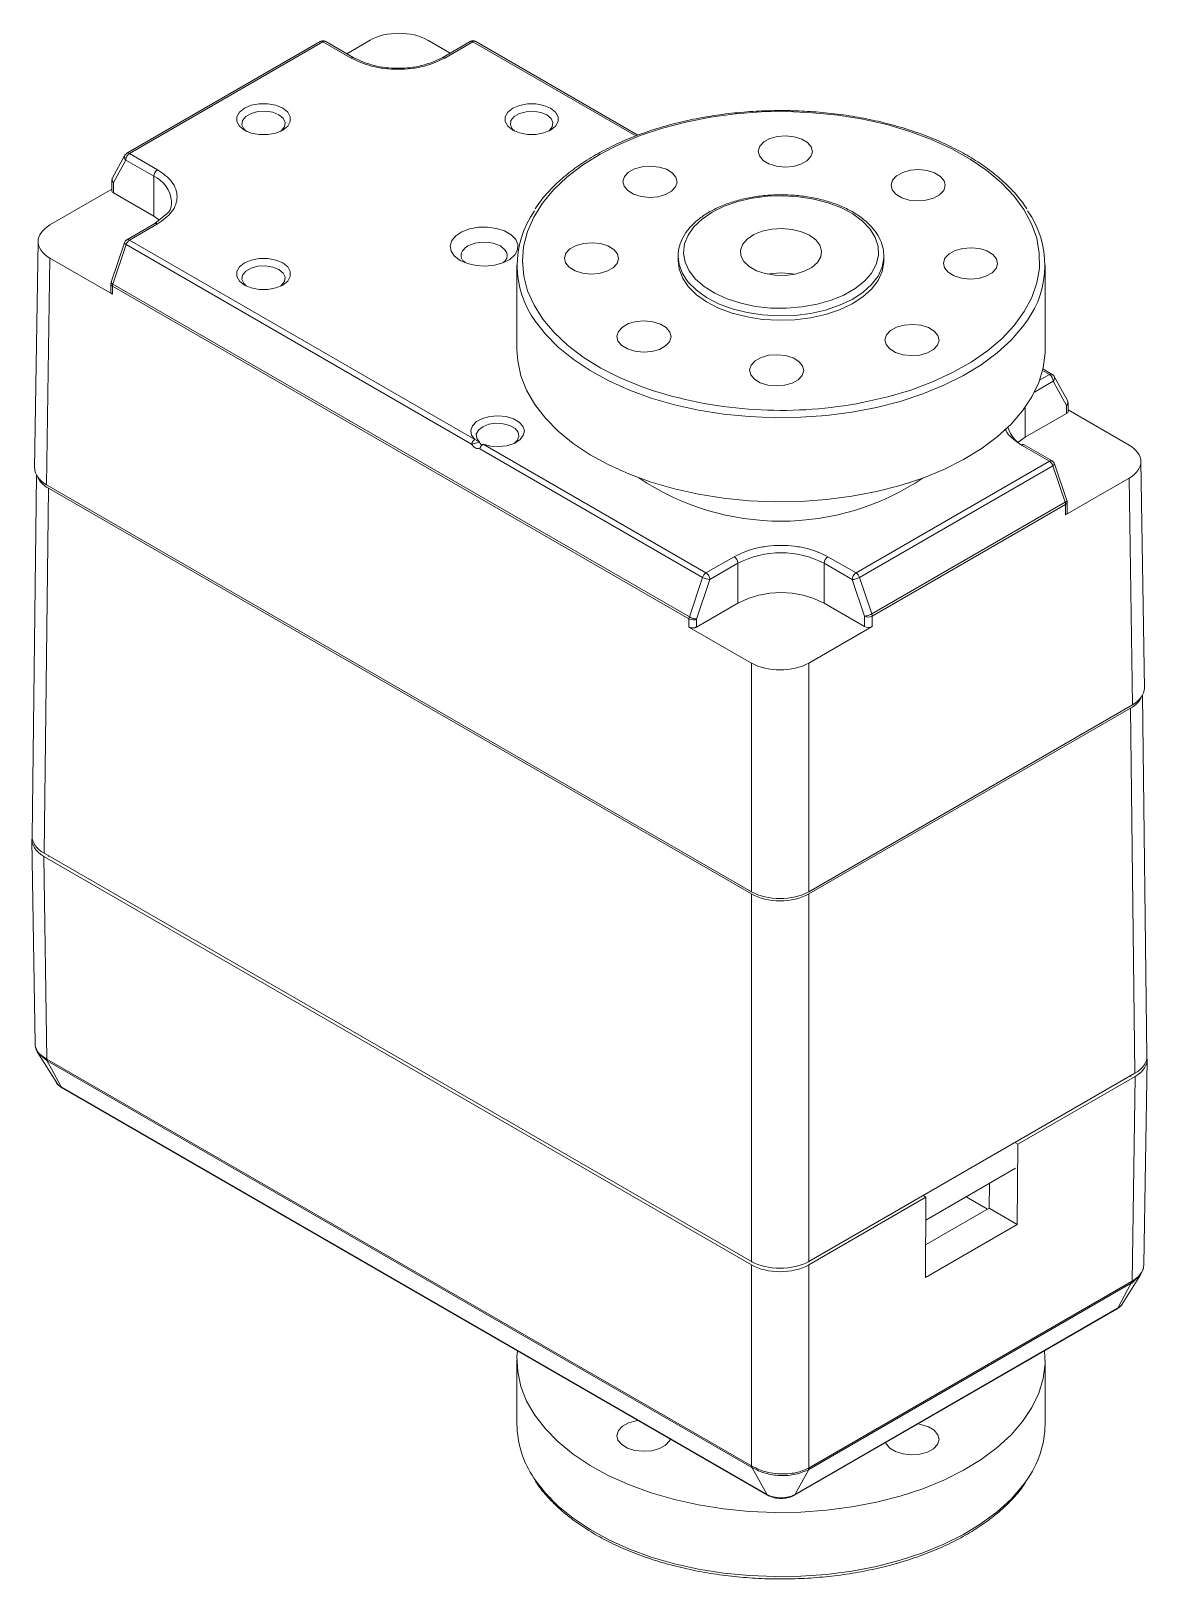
# Model space of a CAD drawing. Header units: millimetres. Extents: x 5 to 273, y 9 to 172.
# Drawn here: x 231.7 to 272.9, y 22.7 to 79.8 of the extents above; entities that cross this region are included whole.
import ezdxf

# ---------------------------------------------------------------- set-up
doc = ezdxf.new("R2010")
doc.units = ezdxf.units.MM

msp = doc.modelspace()

# ---------------------------------------------------------------- linework, layer by layer
at = {"color": 7, "linetype": 'Continuous', "lineweight": 15}
for p, q in [((243.333, 78.995), (244.201, 79.496)), ((246.322, 79.496), (247.154, 79.015)), ((242.356, 79.443), (235.214, 75.32)), ((235.314, 75.31), (242.456, 79.433)), ((242.456, 79.433), (243.493, 78.834)), ((243.593, 78.844), (242.556, 79.443)), ((247.895, 79.443), (246.858, 78.844)), ((246.958, 78.834), (247.995, 79.433)), ((254.085, 75.986), (248.095, 79.443)), ((235.139, 75.243), (234.687, 74.415)), ((234.721, 74.237), (235.173, 75.065)), ((235.173, 75.065), (236.21, 74.467)), ((236.352, 74.712), (235.314, 75.31)), ((234.662, 74.32), (234.66, 73.94)), ((234.668, 74.364), (234.666, 74.32)), ((234.688, 74.414), (234.668, 74.364)), ((236.21, 74.467), (236.21, 72.997)), ((232.377, 72.67), (234.66, 73.988)), ((234.718, 73.858), (234.721, 74.237)), ((236.21, 72.997), (234.718, 73.858)), ((236.252, 72.721), (235.214, 72.123)), ((235.314, 72.113), (236.352, 72.711)), ((236.424, 72.854), (236.21, 72.997)), ((236.7, 73.1), (236.252, 72.721)), ((231.938, 72.066), (231.812, 63.696)), ((248.068, 64.75), (235.314, 72.113)), ((232.377, 71.446), (232.251, 63.076)), ((234.683, 70.115), (232.377, 71.446)), ((235.125, 72.013), (234.637, 70.555)), ((235.187, 71.946), (234.699, 70.489)), ((247.941, 64.584), (235.187, 71.946)), ((255.568, 71.508), (255.568, 71.345)), ((263.168, 71.345), (263.168, 71.508)), ((249.618, 71.182), (249.618, 68.079)), ((269.118, 68.079), (269.118, 71.182)), ((234.626, 70.493), (234.624, 70.197)), ((234.634, 70.548), (234.629, 70.493)), ((234.685, 70.412), (234.683, 70.115)), ((255.969, 58.125), (234.685, 70.412)), ((255.983, 58.202), (234.699, 70.489)), ((269.379, 67.156), (269.037, 67.354)), ((269.421, 66.901), (269.909, 66.007)), ((269.943, 66.185), (269.455, 67.079)), ((269.909, 66.007), (269.911, 65.715)), ((269.962, 66.134), (269.94, 66.183)), ((269.965, 66.09), (269.962, 66.134)), ((269.97, 65.797), (269.967, 66.09)), ((269.969, 65.844), (272.216, 64.547)), ((269.911, 65.715), (268.384, 64.833)), ((247.941, 64.584), (248.237, 64.649)), ((248.068, 64.75), (248.237, 64.649)), ((268.384, 64.833), (268.119, 64.649)), ((256.471, 59.659), (248.242, 64.41)), ((256.598, 59.826), (248.37, 64.576)), ((268.242, 64.547), (269.279, 63.949)), ((269.379, 63.958), (268.342, 64.557)), ((269.279, 63.949), (262.137, 59.826)), ((269.407, 63.782), (262.265, 59.659)), ((269.859, 62.432), (269.407, 63.782)), ((269.921, 62.499), (269.469, 63.849)), ((272.782, 55.573), (272.656, 63.942)), ((231.88, 63.43), (231.719, 50.099)), ((232.158, 49.481), (232.321, 62.954)), ((232.251, 63.076), (258.272, 48.055)), ((232.321, 62.954), (258.272, 47.973)), ((272.216, 63.322), (269.876, 61.971)), ((272.343, 54.953), (272.216, 63.322)), ((269.859, 62.432), (262.717, 58.309)), ((269.873, 62.355), (262.731, 58.232)), ((269.876, 61.971), (269.873, 62.355)), ((269.934, 62.053), (269.931, 62.437)), ((257.636, 60.424), (256.598, 59.826)), ((256.74, 59.581), (257.777, 60.18)), ((257.777, 60.18), (257.777, 58.71)), ((260.959, 58.71), (260.959, 60.18)), ((260.959, 60.18), (261.996, 59.581)), ((262.137, 59.826), (261.1, 60.424)), ((255.983, 58.202), (256.471, 59.659)), ((256.252, 58.123), (256.74, 59.581)), ((261.996, 59.581), (262.448, 58.231)), ((262.265, 59.659), (262.717, 58.309)), ((257.777, 58.71), (256.25, 57.828)), ((262.451, 57.848), (260.959, 58.71)), ((255.967, 57.828), (255.969, 58.125)), ((258.272, 56.497), (255.967, 57.828)), ((256.25, 57.828), (256.252, 58.123)), ((262.734, 57.848), (260.393, 56.497)), ((262.448, 58.231), (262.451, 57.848)), ((262.731, 58.232), (262.734, 57.848)), ((258.272, 56.497), (258.272, 48.055)), ((260.393, 56.497), (260.393, 48.055)), ((260.393, 48.055), (272.343, 54.953)), ((272.875, 41.976), (272.714, 55.307)), ((260.393, 47.973), (272.273, 54.83)), ((272.273, 54.83), (272.436, 41.357)), ((231.713, 49.963), (231.827, 42.433)), ((258.272, 34.28), (232.152, 49.358)), ((232.152, 49.358), (232.265, 41.876)), ((232.158, 49.481), (258.272, 34.406)), ((258.272, 47.973), (258.272, 34.406)), ((260.393, 47.973), (260.393, 34.406)), ((231.929, 42.11), (232.627, 40.993)), ((231.938, 42.115), (231.951, 42.079)), ((232.241, 41.89), (232.265, 41.876)), ((232.279, 41.815), (232.259, 41.827)), ((232.259, 41.827), (232.428, 41.515)), ((258.272, 26.863), (232.265, 41.876)), ((258.286, 26.802), (232.279, 41.815)), ((272.767, 34.308), (272.881, 41.84)), ((232.428, 41.515), (232.794, 40.847)), ((260.393, 34.406), (272.436, 41.357)), ((272.442, 41.235), (268.115, 38.737)), ((272.327, 33.666), (272.442, 41.235)), ((232.794, 40.847), (232.797, 40.841)), ((258.845, 25.803), (232.797, 40.841)), ((232.823, 40.812), (258.874, 25.774)), ((268.115, 38.737), (268.03, 38.786)), ((268.115, 38.737), (268.092, 35.77)), ((264.714, 35.932), (268.03, 37.847)), ((267.053, 36.37), (267.059, 37.287)), ((264.72, 36.778), (260.393, 34.28)), ((264.636, 36.826), (264.72, 36.778)), ((264.698, 33.81), (264.72, 36.778)), ((266.991, 36.334), (266.201, 36.791)), ((264.707, 35.016), (267.053, 36.37)), ((267.053, 36.37), (268.092, 35.77)), ((268.092, 35.77), (264.698, 33.81)), ((258.272, 26.863), (258.272, 34.28)), ((260.393, 34.28), (260.393, 26.777)), ((271.966, 32.828), (272.641, 33.908)), ((272.299, 33.597), (260.393, 26.724)), ((272.313, 33.658), (260.407, 26.785)), ((271.8, 32.683), (272.165, 33.351)), ((272.165, 33.351), (272.299, 33.597)), ((272.299, 33.597), (272.315, 33.606)), ((272.313, 33.658), (272.327, 33.666)), ((259.862, 25.774), (271.771, 32.648)), ((271.797, 32.677), (259.891, 25.803)), ((271.797, 32.677), (271.8, 32.683)), ((249.62, 30.891), (249.636, 31.106)), ((249.618, 30.763), (249.618, 28.395)), ((269.118, 28.395), (269.118, 30.763)), ((258.272, 26.863), (258.296, 26.848)), ((258.307, 26.789), (258.286, 26.802)), ((258.477, 26.478), (258.307, 26.789)), ((258.842, 25.809), (258.477, 26.478)), ((260.259, 26.478), (259.894, 25.809)), ((260.393, 26.724), (260.259, 26.478)), ((260.378, 26.715), (260.393, 26.724)), ((260.393, 26.777), (260.407, 26.785)), ((258.845, 25.803), (258.842, 25.809)), ((259.894, 25.809), (259.891, 25.803))]:
    msp.add_line(p, q, dxfattribs=at)
at = {"color": 8, "linetype": 'Continuous', "lineweight": 15}
for p, q in [((247.995, 79.433), (254.011, 75.96)), ((268.727, 66.501), (269.421, 66.901)), ((269.279, 67.146), (268.915, 66.936)), ((269.023, 67.294), (269.279, 67.146)), ((268.384, 64.833), (268.384, 65.936)), ((232.321, 49.358), (232.321, 49.387)), ((231.951, 42.079), (232.258, 41.826)), ((272.273, 41.263), (272.273, 41.235)), ((258.272, 34.406), (258.272, 34.377)), ((260.393, 34.406), (260.393, 34.377)), ((272.315, 33.606), (272.633, 33.896))]:
    msp.add_line(p, q, dxfattribs=at)
at = {"color": 7, "linetype": 'Continuous', "lineweight": 15, "flags": 128}
for points in [[(239.555, 76.169), (239.371, 76.315), (239.274, 76.487), (239.274, 76.667), (239.371, 76.839), (239.555, 76.985), (239.808, 77.091), (240.105, 77.147), (240.418, 77.147), (240.716, 77.091), (240.969, 76.985), (241.153, 76.839), (241.25, 76.667), (241.25, 76.487), (241.153, 76.315), (240.969, 76.169), (240.716, 76.063), (240.418, 76.007), (240.105, 76.007), (239.808, 76.063), (239.555, 76.169)], [(240.828, 76.74), (240.6, 76.832), (240.332, 76.874), (240.055, 76.86), (239.803, 76.792), (239.607, 76.679), (239.489, 76.533), (239.465, 76.374), (239.537, 76.219), (239.633, 76.128)], [(240.89, 76.128), (240.917, 76.149), (241.035, 76.294), (241.059, 76.454), (240.987, 76.609), (240.828, 76.74)], [(249.461, 76.173), (249.279, 76.318), (249.184, 76.488), (249.184, 76.666), (249.279, 76.837), (249.461, 76.981), (249.712, 77.086), (250.007, 77.142), (250.316, 77.142), (250.611, 77.086), (250.861, 76.981), (251.043, 76.837), (251.139, 76.666), (251.139, 76.488), (251.043, 76.318), (250.861, 76.173), (250.611, 76.068), (250.316, 76.013), (250.007, 76.013), (249.712, 76.068), (249.461, 76.173)], [(250.72, 76.736), (250.495, 76.827), (250.23, 76.868), (249.957, 76.854), (249.708, 76.787), (249.514, 76.675), (249.398, 76.532), (249.374, 76.374), (249.445, 76.221), (249.54, 76.132)], [(250.783, 76.132), (250.809, 76.152), (250.924, 76.296), (250.948, 76.454), (250.877, 76.607), (250.72, 76.736)], [(259.55, 75.962), (259.24, 75.938), (258.958, 75.859), (258.732, 75.735), (258.583, 75.576), (258.527, 75.398), (258.569, 75.219), (258.705, 75.056), (258.921, 74.926), (259.197, 74.84), (259.504, 74.808), (259.814, 74.832), (260.096, 74.91), (260.323, 75.035), (260.471, 75.194), (260.527, 75.372), (260.485, 75.551), (260.349, 75.713), (260.133, 75.844), (259.858, 75.93), (259.55, 75.962)], [(254.555, 74.844), (254.245, 74.819), (253.963, 74.741), (253.737, 74.616), (253.588, 74.457), (253.532, 74.28), (253.574, 74.101), (253.71, 73.938), (253.926, 73.807), (254.201, 73.722), (254.509, 73.689), (254.819, 73.714), (255.101, 73.792), (255.327, 73.917), (255.476, 74.076), (255.532, 74.253), (255.49, 74.432), (255.354, 74.595), (255.138, 74.726), (254.863, 74.811), (254.555, 74.844)], [(264.452, 74.714), (264.142, 74.69), (263.86, 74.611), (263.634, 74.486), (263.485, 74.327), (263.429, 74.15), (263.471, 73.971), (263.607, 73.808), (263.823, 73.677), (264.098, 73.592), (264.406, 73.559), (264.716, 73.584), (264.998, 73.662), (265.224, 73.787), (265.373, 73.946), (265.429, 74.123), (265.387, 74.302), (265.251, 74.465), (265.035, 74.596), (264.76, 74.681), (264.452, 74.714)], [(259.45, 73.749), (258.871, 73.73), (258.306, 73.657), (257.768, 73.533), (257.271, 73.361), (256.829, 73.145), (256.452, 72.891), (256.151, 72.605), (255.934, 72.295), (255.805, 71.969), (255.768, 71.635), (255.825, 71.302), (255.974, 70.979), (256.21, 70.674), (256.528, 70.394), (256.92, 70.148), (257.375, 69.941), (257.882, 69.779), (258.427, 69.665), (258.997, 69.604), (259.576, 69.597), (260.15, 69.643), (260.703, 69.742), (261.222, 69.89), (261.693, 70.085), (262.104, 70.321), (262.444, 70.592), (262.704, 70.891), (262.878, 71.21), (262.961, 71.541), (262.951, 71.875), (262.848, 72.204), (262.655, 72.519), (262.376, 72.813), (262.02, 73.077), (261.595, 73.304), (261.113, 73.489), (260.585, 73.627), (260.026, 73.715), (259.45, 73.749)], [(247.524, 71.364), (247.318, 71.521), (247.193, 71.704), (247.158, 71.899), (247.216, 72.093), (247.363, 72.27), (247.586, 72.418), (247.871, 72.526), (248.195, 72.586), (248.536, 72.592), (248.866, 72.546), (249.163, 72.45), (249.404, 72.311), (249.571, 72.139), (249.651, 71.948), (249.64, 71.752), (249.537, 71.565), (249.35, 71.4), (249.093, 71.271), (248.786, 71.187), (248.45, 71.153), (248.112, 71.173), (247.795, 71.246), (247.524, 71.364)], [(259.402, 72.537), (259.028, 72.515), (258.675, 72.44), (258.366, 72.316), (258.12, 72.152), (257.952, 71.958), (257.873, 71.745), (257.888, 71.529), (257.997, 71.321), (258.191, 71.135), (258.459, 70.983), (258.784, 70.874), (259.146, 70.815), (259.522, 70.81), (259.888, 70.859), (260.222, 70.96), (260.502, 71.104), (260.71, 71.285), (260.835, 71.49), (260.867, 71.706), (260.805, 71.92), (260.652, 72.119), (260.419, 72.289), (260.12, 72.421), (259.774, 72.505), (259.402, 72.537)], [(252.392, 72.014), (252.082, 71.99), (251.8, 71.911), (251.574, 71.787), (251.426, 71.628), (251.37, 71.45), (251.412, 71.271), (251.548, 71.108), (251.764, 70.978), (252.039, 70.892), (252.347, 70.86), (252.657, 70.884), (252.939, 70.962), (253.165, 71.087), (253.314, 71.246), (253.369, 71.424), (253.328, 71.603), (253.192, 71.765), (252.976, 71.896), (252.7, 71.982), (252.392, 72.014)], [(266.389, 71.83), (266.079, 71.806), (265.797, 71.728), (265.571, 71.603), (265.422, 71.444), (265.366, 71.266), (265.408, 71.087), (265.544, 70.924), (265.76, 70.794), (266.036, 70.708), (266.343, 70.676), (266.653, 70.7), (266.935, 70.778), (267.162, 70.903), (267.31, 71.062), (267.366, 71.24), (267.324, 71.419), (267.188, 71.582), (266.972, 71.712), (266.697, 71.798), (266.389, 71.83)], [(239.555, 70.454), (239.371, 70.6), (239.274, 70.772), (239.274, 70.953), (239.371, 71.124), (239.555, 71.27), (239.808, 71.377), (240.105, 71.432), (240.418, 71.432), (240.716, 71.377), (240.969, 71.27), (241.153, 71.124), (241.25, 70.953), (241.25, 70.772), (241.153, 70.6), (240.969, 70.454), (240.716, 70.348), (240.418, 70.292), (240.105, 70.292), (239.808, 70.348), (239.555, 70.454)], [(240.828, 71.025), (240.6, 71.117), (240.332, 71.159), (240.055, 71.145), (239.803, 71.077), (239.607, 70.964), (239.489, 70.818), (239.465, 70.659), (239.537, 70.504), (239.633, 70.413)], [(240.89, 70.413), (240.917, 70.434), (241.035, 70.579), (241.059, 70.739), (240.987, 70.894), (240.828, 71.025)], [(255.568, 71.345), (255.602, 71.051), (255.728, 70.715), (255.944, 70.394), (256.244, 70.096), (256.621, 69.829), (257.065, 69.6), (257.566, 69.413), (258.112, 69.274), (258.688, 69.187), (259.281, 69.152), (259.877, 69.171), (260.46, 69.244), (261.016, 69.368), (261.531, 69.541), (261.993, 69.759), (262.391, 70.015), (262.714, 70.305), (262.954, 70.62), (263.107, 70.952), (263.167, 71.295), (263.168, 71.345)], [(259.402, 70.904), (259.028, 70.882), (258.869, 70.855)], [(259.867, 70.855), (259.774, 70.872), (259.402, 70.904)], [(254.33, 69.13), (254.02, 69.106), (253.738, 69.028), (253.511, 68.903), (253.363, 68.744), (253.307, 68.566), (253.349, 68.387), (253.485, 68.225), (253.701, 68.094), (253.976, 68.008), (254.284, 67.976), (254.594, 68), (254.876, 68.079), (255.102, 68.203), (255.251, 68.362), (255.307, 68.54), (255.265, 68.719), (255.129, 68.882), (254.913, 69.012), (254.637, 69.098), (254.33, 69.13)], [(264.227, 69), (263.917, 68.976), (263.635, 68.898), (263.408, 68.773), (263.26, 68.614), (263.204, 68.436), (263.246, 68.257), (263.382, 68.095), (263.598, 67.964), (263.873, 67.878), (264.181, 67.846), (264.491, 67.87), (264.773, 67.949), (264.999, 68.073), (265.148, 68.232), (265.204, 68.41), (265.162, 68.589), (265.026, 68.752), (264.81, 68.882), (264.534, 68.968), (264.227, 69)], [(249.618, 68.079), (249.646, 67.655), (249.764, 67.106), (249.976, 66.568), (250.278, 66.044), (250.667, 65.539), (251.14, 65.059), (251.692, 64.608), (252.319, 64.19), (253.013, 63.81), (253.768, 63.471), (254.577, 63.176), (255.433, 62.929), (256.326, 62.731), (257.249, 62.585), (258.192, 62.491), (259.146, 62.452), (260.103, 62.466), (261.052, 62.535), (261.985, 62.657), (262.893, 62.831), (263.767, 63.056), (264.599, 63.329), (265.38, 63.648), (266.104, 64.009), (266.762, 64.41), (267.349, 64.846), (267.86, 65.313), (268.289, 65.807), (268.631, 66.323), (268.885, 66.855), (269.047, 67.4), (269.115, 67.951), (269.118, 68.079)], [(259.231, 67.882), (258.921, 67.858), (258.639, 67.78), (258.413, 67.655), (258.265, 67.496), (258.209, 67.318), (258.251, 67.139), (258.387, 66.976), (258.603, 66.846), (258.878, 66.76), (259.186, 66.728), (259.496, 66.752), (259.778, 66.83), (260.004, 66.955), (260.153, 67.114), (260.208, 67.292), (260.167, 67.471), (260.031, 67.633), (259.815, 67.764), (259.539, 67.85), (259.231, 67.882)], [(248.068, 64.75), (247.946, 64.91), (247.914, 65.085), (247.975, 65.256), (248.123, 65.409), (248.344, 65.529), (248.618, 65.605), (248.918, 65.629), (249.218, 65.599), (249.487, 65.519), (249.702, 65.395), (249.841, 65.239), (249.893, 65.067), (249.851, 64.893), (249.72, 64.735), (249.512, 64.607), (249.247, 64.522), (248.95, 64.487), (248.648, 64.505), (248.37, 64.576)], [(249.524, 64.613), (249.624, 64.709), (249.691, 64.86), (249.664, 65.016), (249.549, 65.157), (249.357, 65.267), (249.113, 65.334), (248.844, 65.349), (248.582, 65.311), (248.357, 65.224), (248.196, 65.098), (248.118, 64.949), (248.133, 64.793), (248.237, 64.649), (248.237, 64.649)], [(269.1, 31.106), (269.115, 30.635), (269.047, 30.084), (268.885, 29.539), (268.631, 29.007), (268.289, 28.491), (267.86, 27.997), (267.349, 27.53), (266.762, 27.094), (266.104, 26.693), (265.38, 26.332), (264.599, 26.013), (263.767, 25.74), (262.893, 25.515), (261.985, 25.341), (261.052, 25.219), (260.103, 25.15), (259.146, 25.136), (258.192, 25.175), (257.249, 25.269), (256.326, 25.415), (255.433, 25.613), (254.577, 25.86), (253.768, 26.155), (253.013, 26.494), (252.319, 26.874), (251.692, 27.292), (251.14, 27.743), (250.667, 28.223), (250.278, 28.728), (249.976, 29.252), (249.764, 29.791), (249.646, 30.339), (249.62, 30.891), (249.62, 30.891)], [(253.307, 27.984), (253.363, 28.162), (253.511, 28.321), (253.738, 28.446), (254.02, 28.524), (254.091, 28.535)], [(264.42, 28.405), (264.534, 28.386), (264.81, 28.3), (265.026, 28.17), (265.162, 28.007), (265.204, 27.828), (265.148, 27.65), (264.999, 27.491), (264.773, 27.366), (264.491, 27.288), (264.181, 27.264), (263.873, 27.296), (263.598, 27.382), (263.382, 27.512), (263.246, 27.675), (263.227, 27.716)], [(255.283, 27.846), (255.251, 27.78), (255.102, 27.621), (254.876, 27.496), (254.594, 27.418), (254.284, 27.394), (253.976, 27.426), (253.701, 27.512), (253.485, 27.642), (253.349, 27.805), (253.307, 27.984)]]:
    msp.add_lwpolyline(points, dxfattribs=at)
at = {"color": 8, "linetype": 'Continuous', "lineweight": 15, "flags": 128}
for points in [[(259.585, 76.857), (258.633, 76.842), (257.689, 76.772), (256.761, 76.649), (255.859, 76.472), (254.993, 76.245), (254.169, 75.969), (253.397, 75.648), (252.685, 75.283), (252.039, 74.879), (251.466, 74.441), (250.971, 73.971), (250.56, 73.475), (250.236, 72.958), (250.003, 72.425), (249.863, 71.882), (249.818, 71.333), (249.867, 70.784), (250.011, 70.241), (250.248, 69.708), (250.576, 69.192), (250.991, 68.698), (251.489, 68.229), (252.066, 67.792), (252.715, 67.39), (253.43, 67.027), (254.204, 66.707), (254.695, 66.537)], [(262.158, 66.072), (262.429, 66.123), (263.315, 66.325), (264.161, 66.576), (264.96, 66.876), (265.703, 67.219), (266.383, 67.604), (266.993, 68.026), (267.528, 68.48), (267.981, 68.964), (268.349, 69.471), (268.628, 69.996), (268.814, 70.535), (268.907, 71.082), (268.905, 71.632), (268.808, 72.178), (268.617, 72.717), (268.335, 73.242), (267.963, 73.748), (267.506, 74.23), (266.968, 74.683), (266.354, 75.104), (265.671, 75.486), (264.926, 75.828), (264.125, 76.125), (263.277, 76.375), (262.39, 76.575), (261.473, 76.722), (260.535, 76.817), (259.585, 76.857)], [(249.114, 71.291), (249.188, 71.353), (249.24, 71.448), (249.258, 71.548), (249.24, 71.647), (249.188, 71.743), (249.009, 71.895), (248.745, 71.998), (248.58, 72.029), (248.408, 72.039), (248.236, 72.029), (248.07, 71.998), (247.807, 71.895), (247.807, 71.895)], [(235.124, 72.005), (235.124, 72.011), (235.125, 72.013)], [(263.168, 71.5), (263.167, 71.458), (263.107, 71.116), (262.954, 70.783), (262.714, 70.468), (262.391, 70.179), (261.993, 69.922), (261.531, 69.705), (261.016, 69.531), (260.46, 69.407), (259.877, 69.334), (259.281, 69.315), (258.688, 69.35), (258.112, 69.438), (257.566, 69.577), (257.065, 69.763), (256.621, 69.993), (256.244, 70.259), (255.944, 70.557), (255.728, 70.878), (255.602, 71.214), (255.568, 71.51)], [(234.637, 70.555), (234.636, 70.553), (234.636, 70.547)], [(268.438, 69.117), (268.289, 68.91), (267.86, 68.416), (267.349, 67.949), (266.762, 67.513), (266.104, 67.112), (265.38, 66.751), (264.599, 66.432), (263.767, 66.159), (262.893, 65.934), (261.985, 65.76), (261.052, 65.638), (260.103, 65.569), (259.146, 65.554), (258.192, 65.594), (257.249, 65.688), (256.326, 65.834), (255.433, 66.032), (254.577, 66.279), (253.768, 66.574), (253.013, 66.913), (252.319, 67.293), (251.692, 67.711), (251.14, 68.162), (250.667, 68.642), (250.302, 69.111)], [(269.469, 63.849), (269.469, 63.841), (269.464, 63.828), (269.451, 63.814), (269.432, 63.798), (269.407, 63.782)], [(269.921, 62.499), (269.922, 62.496), (269.921, 62.491)], [(250.247, 26.406), (250.278, 26.36), (250.667, 25.855), (251.14, 25.375), (251.692, 24.924), (252.319, 24.506), (253.013, 24.126), (253.768, 23.787), (254.577, 23.492), (255.433, 23.245), (256.326, 23.047), (257.249, 22.901), (258.192, 22.807), (259.146, 22.768), (260.103, 22.782), (261.052, 22.851), (261.985, 22.973), (262.893, 23.147), (263.767, 23.372), (264.599, 23.645), (265.38, 23.964), (266.104, 24.325), (266.762, 24.726), (267.349, 25.162), (267.86, 25.629), (268.289, 26.123), (268.426, 26.312)]]:
    msp.add_lwpolyline(points, dxfattribs=at)
at = {"color": 8, "linetype": 'Continuous', "lineweight": 15}
for centre, radius, start, end in [((242.398, 79.352), 0.0999, 54.1653, 114.526), ((242.515, 79.351), 0.101, 65.6932, 125.6164), ((248.054, 79.352), 0.0999, 65.4725, 125.8356), ((243.551, 78.758), 0.0956, 63.3876, 127.2989), ((246.9, 78.755), 0.0984, 53.6863, 115.4646), ((235.282, 75.178), 0.157, 155.7272, 226.0412), ((235.256, 75.229), 0.0999, 54.1653, 114.526), ((234.764, 74.33), 0.102, 185.6088, 245.0704), ((235.743, 73.436), 1.132, 5.695, 65.6253), ((236.293, 72.63), 0.101, 54.3834, 114.3078), ((235.256, 72.033), 0.0984, 53.6658, 115.387), ((234.726, 70.503), 0.1, 185.8829, 245.7173), ((269.338, 67.065), 0.1, 65.8067, 125.8039), ((269.347, 67.02), 0.123, 3.2164, 28.2867), ((269.868, 66.098), 0.0998, 294.2304, 355.5838), ((268.301, 64.466), 0.101, 65.6932, 125.6164), ((269.834, 62.445), 0.098, 293.5212, 355.455)]:
    msp.add_arc(centre, radius, start, end, dxfattribs=at)
at = {"color": 7, "linetype": 'Continuous', "lineweight": 15}
for centre, radius, start, end in [((247.995, 79.27), 0.2, 60.0013, 120), ((247.937, 79.351), 0.101, 54.3828, 114.3144), ((235.248, 75.183), 0.124, 119.3016, 151.1232), ((235.461, 75.056), 0.289, 148.8559, 178.0429), ((235.251, 75.258), 0.0725, 120.4863, 152.4838), ((235.467, 75.066), 0.289, 121.9553, 151.1448), ((234.85, 74.36), 0.178, 178.8362, 223.5054), ((236.517, 74.453), 0.307, 122.6064, 177.3936), ((253.155, 71.18), 3.525, 145.1186, 215.9471), ((265.605, 71.18), 3.505, 323.943, 35.1536), ((235.482, 71.852), 0.31, 122.7744, 162.2741), ((235.234, 72.059), 0.122, 206.3246, 247.484), ((234.746, 70.601), 0.122, 206.3223, 247.4892), ((234.937, 70.406), 0.252, 160.8515, 178.7451), ((269.114, 66.887), 0.307, 2.6052, 57.3948), ((269.292, 67.024), 0.178, 316.4923, 1.1635), ((259.381, 81.634), 15.808, 252.7565, 280.1186), ((269.835, 66.126), 0.123, 3.1985, 28.4669), ((268.904, 65.559), 1.211, 197.2219, 244.5517), ((269.338, 63.867), 0.101, 65.6866, 125.6169), ((269.111, 63.688), 0.31, 17.7261, 57.226), ((269.279, 63.785), 0.2, 18.514, 60), ((259.368, 71.149), 9.414, 236.0912, 303.9088), ((269.621, 62.35), 0.252, 1.2495, 19.1513), ((257.47, 60.166), 0.307, 2.6052, 57.3948), ((259.368, 57.109), 3.458, 62.6097, 117.3903), ((261.266, 60.166), 0.307, 122.6064, 177.3936), ((256.766, 59.565), 0.31, 122.7744, 162.2741), ((256.77, 60.183), 0.603, 240.2633, 267.1515), ((256.446, 59.581), 0.289, 28.8565, 58.0441), ((256.451, 59.571), 0.289, 1.9539, 31.1457), ((262.303, 59.567), 0.307, 122.6064, 177.3936), ((261.987, 60.045), 0.465, 271.1434, 287.6422), ((261.951, 60.225), 0.647, 285.8853, 299.0751), ((261.97, 59.565), 0.31, 17.7261, 57.226), ((259.368, 55.639), 3.458, 62.6097, 117.3903), ((262.403, 58.875), 0.647, 285.8838, 299.0788), ((262.479, 58.227), 0.252, 1.2495, 19.1513), ((256.221, 58.119), 0.252, 160.8515, 178.7451), ((256.112, 58.4), 0.31, 242.5468, 296.8752), ((256.261, 58.588), 0.465, 252.3608, 268.8545), ((262.439, 58.696), 0.465, 271.1477, 287.638), ((262.588, 58.507), 0.31, 243.1244, 297.4548), ((232.395, 41.874), 0.13, 178.8375, 206.7592), ((253.233, 28.444), 3.615, 180.7825, 214.3168), ((265.487, 28.445), 3.632, 324.0311, 359.2068), ((258.402, 26.86), 0.13, 178.8375, 206.7592)]:
    msp.add_arc(centre, radius, start, end, dxfattribs=at)
for centre, major_axis, ratio, start_param, end_param in [((245.261, 78.883), (1.5, 0), 0.577332, 0.785436, 2.356156), ((234.86, 73.94), (0.2, 0), 0.577288, 3.13723, 3.927029), ((233.438, 72.058), (1.5, 0), 0.577244, 2.356233, 3.926953), ((234.824, 70.197), (0.2, 0), 0.577288, 3.13723, 3.926953), ((269.77, 65.796), (0.2, 0), 0.577288, 5.497749, 6.287548), ((271.155, 63.935), (1.5, 0), 0.577244, 5.497825, 7.068545), ((233.312, 63.688), (1.5, 0), 0.577244, 3.132868, 3.926953), ((233.382, 63.566), (1.5, 0), 0.57726, 3.386148, 3.926966), ((269.734, 62.053), (0.2, 0), 0.577288, 5.497825, 6.287548), ((256.108, 57.91), (0.2, 0), 0.577288, 3.926953, 5.497749), ((262.592, 57.93), (0.2, 0), 0.577288, 3.927029, 5.497825), ((259.333, 57.11), (1.5, 0), 0.577332, 3.927029, 5.497749), ((271.282, 55.565), (1.5, 0), 0.577244, 5.497825, 6.29191), ((271.212, 55.443), (1.5, 0), 0.57726, 5.497812, 6.038631), ((233.213, 49.971), (1.5, 0), 0.577244, 3.041587, 3.926953), ((233.219, 50.093), (1.5, 0), 0.57726, 3.134613, 3.926966), ((259.333, 48.667), (1.5, 0), 0.577332, 3.927029, 5.497749), ((259.333, 48.585), (1.5, 0), 0.577316, 3.927015, 5.497763), ((271.375, 41.97), (1.5, 0), 0.57726, 5.497812, 6.290165), ((271.381, 41.847), (1.5, 0), 0.577244, 5.497825, 6.383191), ((259.333, 35.018), (1.5, 0), 0.577316, 3.927015, 5.497763), ((259.333, 34.892), (1.5, 0), 0.577332, 3.927029, 5.497749)]:
    msp.add_ellipse(centre, major_axis=major_axis, ratio=ratio, start_param=start_param, end_param=end_param, dxfattribs=at)
for points, knots in [([(242.469, 79.469), (242.443, 79.468), (242.405, 79.465), (242.368, 79.451), (242.357, 79.443), (242.356, 79.443)], [0, 0, 0, 0, 0.66751, 0.969904, 1, 1, 1, 1]), ([(242.556, 79.442), (242.544, 79.448), (242.517, 79.464), (242.486, 79.467), (242.469, 79.469)], [0, 0, 0, 0, 0.423448, 1, 1, 1, 1]), ([(243.493, 78.834), (243.734, 78.722), (244.107, 78.549), (244.726, 78.44), (245.226, 78.41), (245.725, 78.44), (246.345, 78.549), (246.717, 78.722), (246.958, 78.834)], [0, 0, 0, 0, 0.239443, 0.369792, 0.500001, 0.630349, 0.760558, 1, 1, 1, 1]), ([(246.858, 78.844), (246.62, 78.735), (246.143, 78.516), (245.226, 78.423), (244.309, 78.516), (243.832, 78.735), (243.593, 78.844)], [0, 0, 0, 0, 0.2499999, 0.4999999, 0.7499997, 1, 1, 1, 1]), ([(259.588, 76.893), (259.429, 76.894), (258.97, 76.896), (258.212, 76.862), (257.321, 76.776), (256.447, 76.642), (255.598, 76.462), (254.781, 76.236), (254.003, 75.967), (253.271, 75.657), (252.59, 75.307), (251.967, 74.922), (251.406, 74.503), (250.917, 74.054), (250.541, 73.641), (250.363, 73.369), (250.294, 73.264)], [0, 0, 0, 0, 0.039971, 0.115843, 0.191742, 0.267655, 0.34359, 0.419555, 0.495558, 0.571603, 0.647695, 0.723828, 0.799992, 0.876145, 0.952224, 1, 1, 1, 1]), ([(268.44, 73.267), (268.388, 73.347), (268.231, 73.594), (267.885, 73.985), (267.41, 74.436), (266.861, 74.858), (266.249, 75.248), (265.577, 75.603), (264.853, 75.92), (264.082, 76.196), (263.27, 76.429), (262.426, 76.617), (261.556, 76.758), (260.682, 76.85), (260.023, 76.886), (259.663, 76.892), (259.588, 76.893)], [0, 0, 0, 0, 0.03809, 0.116478, 0.195157, 0.274025, 0.352995, 0.432, 0.510993, 0.589959, 0.668892, 0.747794, 0.826669, 0.905524, 0.980228, 1, 1, 1, 1]), ([(236.352, 72.711), (236.546, 72.851), (236.847, 73.066), (237.035, 73.423), (237.086, 73.712), (237.035, 74), (236.847, 74.357), (236.546, 74.572), (236.352, 74.712)], [0, 0, 0, 0, 0.239443, 0.369792, 0.5, 0.630349, 0.760557, 1, 1, 1, 1]), ([(259.452, 73.786), (259.353, 73.786), (259.067, 73.786), (258.595, 73.747), (258.051, 73.656), (257.536, 73.517), (257.06, 73.334), (256.633, 73.11), (256.265, 72.847), (255.966, 72.552), (255.742, 72.229), (255.611, 71.889), (255.556, 71.645), (255.57, 71.52), (255.571, 71.51)], [0, 0, 0, 0, 0.04971, 0.143936, 0.238287, 0.33277, 0.427451, 0.522381, 0.617558, 0.712793, 0.807534, 0.900988, 0.992602, 1, 1, 1, 1]), ([(263.163, 71.499), (263.16, 71.598), (263.152, 71.812), (263.039, 72.132), (262.85, 72.45), (262.584, 72.746), (262.247, 73.016), (261.845, 73.254), (261.387, 73.453), (260.886, 73.609), (260.351, 73.718), (259.868, 73.774), (259.566, 73.783), (259.452, 73.786)], [0, 0, 0, 0, 0.080731, 0.172938, 0.265918, 0.360497, 0.456534, 0.553392, 0.650493, 0.74751, 0.844393, 0.941164, 1, 1, 1, 1]), ([(236.869, 73.548), (236.865, 73.393), (236.861, 73.235), (236.704, 73.104), (236.7, 73.1)], [0, 0, 0, 0, 0.9747974, 1, 1, 1, 1]), ([(235.216, 72.119), (235.206, 72.115), (235.173, 72.099), (235.141, 72.056), (235.127, 72.018), (235.122, 72.005)], [0, 0, 0, 0, 0.204171, 0.728616, 1, 1, 1, 1]), ([(269.452, 67.077), (269.45, 67.084), (269.442, 67.105), (269.416, 67.133), (269.39, 67.147), (269.377, 67.154)], [0, 0, 0, 0, 0.187408, 0.620158, 1, 1, 1, 1]), ([(269.957, 66.133), (269.957, 66.123), (269.957, 66.101), (269.948, 66.069), (269.932, 66.036), (269.917, 66.017), (269.909, 66.007)], [0, 0, 0, 0, 0.249989, 0.499991, 0.75, 1, 1, 1, 1]), ([(247.941, 64.584), (247.949, 64.604), (247.966, 64.645), (248.006, 64.7), (248.042, 64.734), (248.063, 64.747), (248.068, 64.75)], [0, 0, 0, 0, 0.300081, 0.600138, 0.900218, 1, 1, 1, 1]), ([(248.328, 64.543), (248.327, 64.544), (248.302, 64.556), (248.27, 64.595), (248.246, 64.635), (248.237, 64.649)], [0, 0, 0, 0, 0.043075, 0.657072, 1, 1, 1, 1]), ([(248.242, 64.41), (248.204, 64.411), (248.123, 64.414), (248.016, 64.48), (247.963, 64.552), (247.941, 64.584)], [0, 0, 0, 0, 0.3332359, 0.7106194, 1, 1, 1, 1]), ([(248.37, 64.576), (248.354, 64.565), (248.322, 64.543), (248.28, 64.49), (248.255, 64.444), (248.245, 64.416), (248.242, 64.41)], [0, 0, 0, 0, 0.30006, 0.60012, 0.900184, 1, 1, 1, 1]), ([(269.921, 62.491), (269.92, 62.487), (269.917, 62.478), (269.904, 62.464), (269.885, 62.448), (269.868, 62.438), (269.859, 62.432)], [0, 0, 0, 0, 0.250003, 0.499983, 0.749998, 1, 1, 1, 1]), ([(269.929, 62.437), (269.93, 62.442), (269.933, 62.46), (269.927, 62.478), (269.923, 62.491)], [0, 0, 0, 0, 0.252253, 1, 1, 1, 1]), ([(261.1, 60.424), (260.859, 60.537), (260.487, 60.71), (259.867, 60.819), (259.368, 60.849), (258.868, 60.819), (258.249, 60.71), (257.877, 60.537), (257.636, 60.424)], [0, 0, 0, 0, 0.239443, 0.369791, 0.5, 0.630348, 0.760557, 1, 1, 1, 1]), ([(256.12, 58.145), (256.108, 58.149), (256.083, 58.157), (256.046, 58.171), (256.012, 58.186), (255.993, 58.197), (255.983, 58.202)], [0, 0, 0, 0, 0.250004, 0.500007, 0.749997, 1, 1, 1, 1]), ([(231.826, 42.437), (231.831, 42.38), (231.841, 42.267), (231.9, 42.161), (231.93, 42.108)], [0, 0, 0, 0, 0.50161, 1, 1, 1, 1]), ([(232.258, 41.826), (232.254, 41.836), (232.245, 41.854), (232.243, 41.878), (232.241, 41.89)], [0, 0, 0, 0, 0.500022, 1, 1, 1, 1]), ([(232.625, 40.995), (232.652, 40.96), (232.703, 40.89), (232.787, 40.836), (232.828, 40.81)], [0, 0, 0, 0, 0.505746, 1, 1, 1, 1]), ([(272.644, 33.913), (272.679, 33.977), (272.75, 34.105), (272.762, 34.244), (272.767, 34.314)], [0, 0, 0, 0, 0.498734, 1, 1, 1, 1]), ([(272.299, 33.597), (272.303, 33.606), (272.311, 33.623), (272.313, 33.647), (272.313, 33.658)], [0, 0, 0, 0, 0.500001, 1, 1, 1, 1]), ([(272.327, 33.666), (272.327, 33.655), (272.326, 33.632), (272.319, 33.615), (272.315, 33.606)], [0, 0, 0, 0, 0.5000035, 1, 1, 1, 1]), ([(271.766, 32.646), (271.807, 32.672), (271.89, 32.726), (271.942, 32.796), (271.968, 32.831)], [0, 0, 0, 0, 0.494116, 1, 1, 1, 1]), ([(250.276, 26.338), (250.308, 26.285), (250.441, 26.064), (250.753, 25.697), (251.211, 25.24), (251.745, 24.811), (252.343, 24.413), (253.001, 24.05), (253.714, 23.725), (254.475, 23.439), (255.278, 23.197), (256.116, 22.998), (256.981, 22.846), (257.866, 22.741), (258.764, 22.684), (259.667, 22.676), (260.568, 22.717), (261.458, 22.805), (262.331, 22.942), (263.178, 23.125), (263.993, 23.352), (264.769, 23.624), (265.499, 23.936), (266.178, 24.287), (266.798, 24.674), (267.355, 25.094), (267.84, 25.545), (268.189, 25.929), (268.347, 26.17), (268.395, 26.243)], [0, 0, 0, 0, 0.012232, 0.050763, 0.089448, 0.128237, 0.167086, 0.205957, 0.244828, 0.283685, 0.322527, 0.361353, 0.400166, 0.438968, 0.477762, 0.516554, 0.555346, 0.594141, 0.632945, 0.671759, 0.71059, 0.749439, 0.788311, 0.827206, 0.866122, 0.905054, 0.943978, 0.982863, 1, 1, 1, 1]), ([(258.296, 26.848), (258.417, 26.786), (258.622, 26.681), (258.991, 26.59), (259.342, 26.551), (259.688, 26.565), (260.057, 26.626), (260.265, 26.719), (260.393, 26.777)], [0, 0, 0, 0, 0.198823, 0.336822, 0.500284, 0.652616, 0.786817, 1, 1, 1, 1]), ([(258.296, 26.848), (258.296, 26.837), (258.297, 26.815), (258.303, 26.798), (258.307, 26.789)], [0, 0, 0, 0, 0.499971, 1, 1, 1, 1]), ([(258.307, 26.789), (258.459, 26.714), (258.765, 26.564), (259.345, 26.483), (259.925, 26.521), (260.227, 26.65), (260.378, 26.715)], [0, 0, 0, 0, 0.249696, 0.499578, 0.749675, 1, 1, 1, 1]), ([(260.378, 26.715), (260.382, 26.724), (260.39, 26.742), (260.392, 26.765), (260.393, 26.777)], [0, 0, 0, 0, 0.499998, 1, 1, 1, 1]), ([(260.407, 26.785), (260.406, 26.773), (260.405, 26.75), (260.397, 26.732), (260.393, 26.724)], [0, 0, 0, 0, 0.500004, 1, 1, 1, 1]), ([(259.891, 25.803), (259.814, 25.768), (259.662, 25.698), (259.368, 25.668), (259.074, 25.698), (258.921, 25.768), (258.845, 25.803)], [0, 0, 0, 0, 0.250092, 0.500037, 0.749991, 1, 1, 1, 1]), ([(258.845, 25.803), (258.851, 25.793), (258.859, 25.781), (258.871, 25.776), (258.873, 25.775)], [0, 0, 0, 0, 0.8301727, 1, 1, 1, 1]), ([(258.866, 25.778), (258.926, 25.749), (259.054, 25.686), (259.261, 25.653), (259.444, 25.654), (259.593, 25.673), (259.742, 25.712), (259.826, 25.756), (259.87, 25.778)], [0, 0, 0, 0, 0.204102, 0.436786, 0.565072, 0.70142, 0.846221, 1, 1, 1, 1]), ([(259.891, 25.803), (259.885, 25.793), (259.877, 25.781), (259.865, 25.776), (259.863, 25.775)], [0, 0, 0, 0, 0.830178, 1, 1, 1, 1])]:
    msp.add_open_spline(points, degree=3, knots=knots, dxfattribs=at)
at = {"color": 8, "linetype": 'Continuous', "lineweight": 15}
for points, knots in [([(234.672, 74.363), (234.673, 74.374), (234.676, 74.392), (234.684, 74.408), (234.687, 74.414)], [0, 0, 0, 0, 0.56676, 1, 1, 1, 1]), ([(247.807, 71.895), (247.739, 71.847), (247.635, 71.772), (247.57, 71.648), (247.551, 71.548), (247.571, 71.448), (247.614, 71.355), (247.68, 71.305), (247.711, 71.283)], [0, 0, 0, 0, 0.274704, 0.423937, 0.573631, 0.722865, 0.872561, 1, 1, 1, 1]), ([(267.637, 65.147), (267.664, 65.093), (267.773, 64.867), (268.04, 64.685), (268.242, 64.547)], [0, 0, 0, 0, 0.242379, 1, 1, 1, 1]), ([(231.827, 42.433), (231.827, 42.432), (231.817, 42.376), (231.862, 42.248), (231.981, 42.056), (232.155, 41.945), (232.241, 41.89)], [0, 0, 0, 0, 0.002767, 0.278864, 0.640108, 1, 1, 1, 1]), ([(232.797, 40.841), (232.727, 40.883), (232.652, 40.929), (232.633, 40.988), (232.632, 40.993)], [0, 0, 0, 0, 0.923222, 1, 1, 1, 1]), ([(232.797, 40.841), (232.803, 40.83), (232.81, 40.818), (232.823, 40.814), (232.825, 40.813)], [0, 0, 0, 0, 0.830173, 1, 1, 1, 1]), ([(272.327, 33.666), (272.416, 33.73), (272.607, 33.866), (272.745, 34.096), (272.759, 34.25), (272.764, 34.309)], [0, 0, 0, 0, 0.353397, 0.756932, 1, 1, 1, 1]), ([(271.797, 32.677), (271.791, 32.666), (271.783, 32.654), (271.771, 32.65), (271.769, 32.649)], [0, 0, 0, 0, 0.830178, 1, 1, 1, 1]), ([(271.962, 32.828), (271.96, 32.824), (271.941, 32.765), (271.867, 32.719), (271.797, 32.677)], [0, 0, 0, 0, 0.0726161, 1, 1, 1, 1])]:
    msp.add_open_spline(points, degree=3, knots=knots, dxfattribs=at)

doc.saveas('drawing.dxf')
